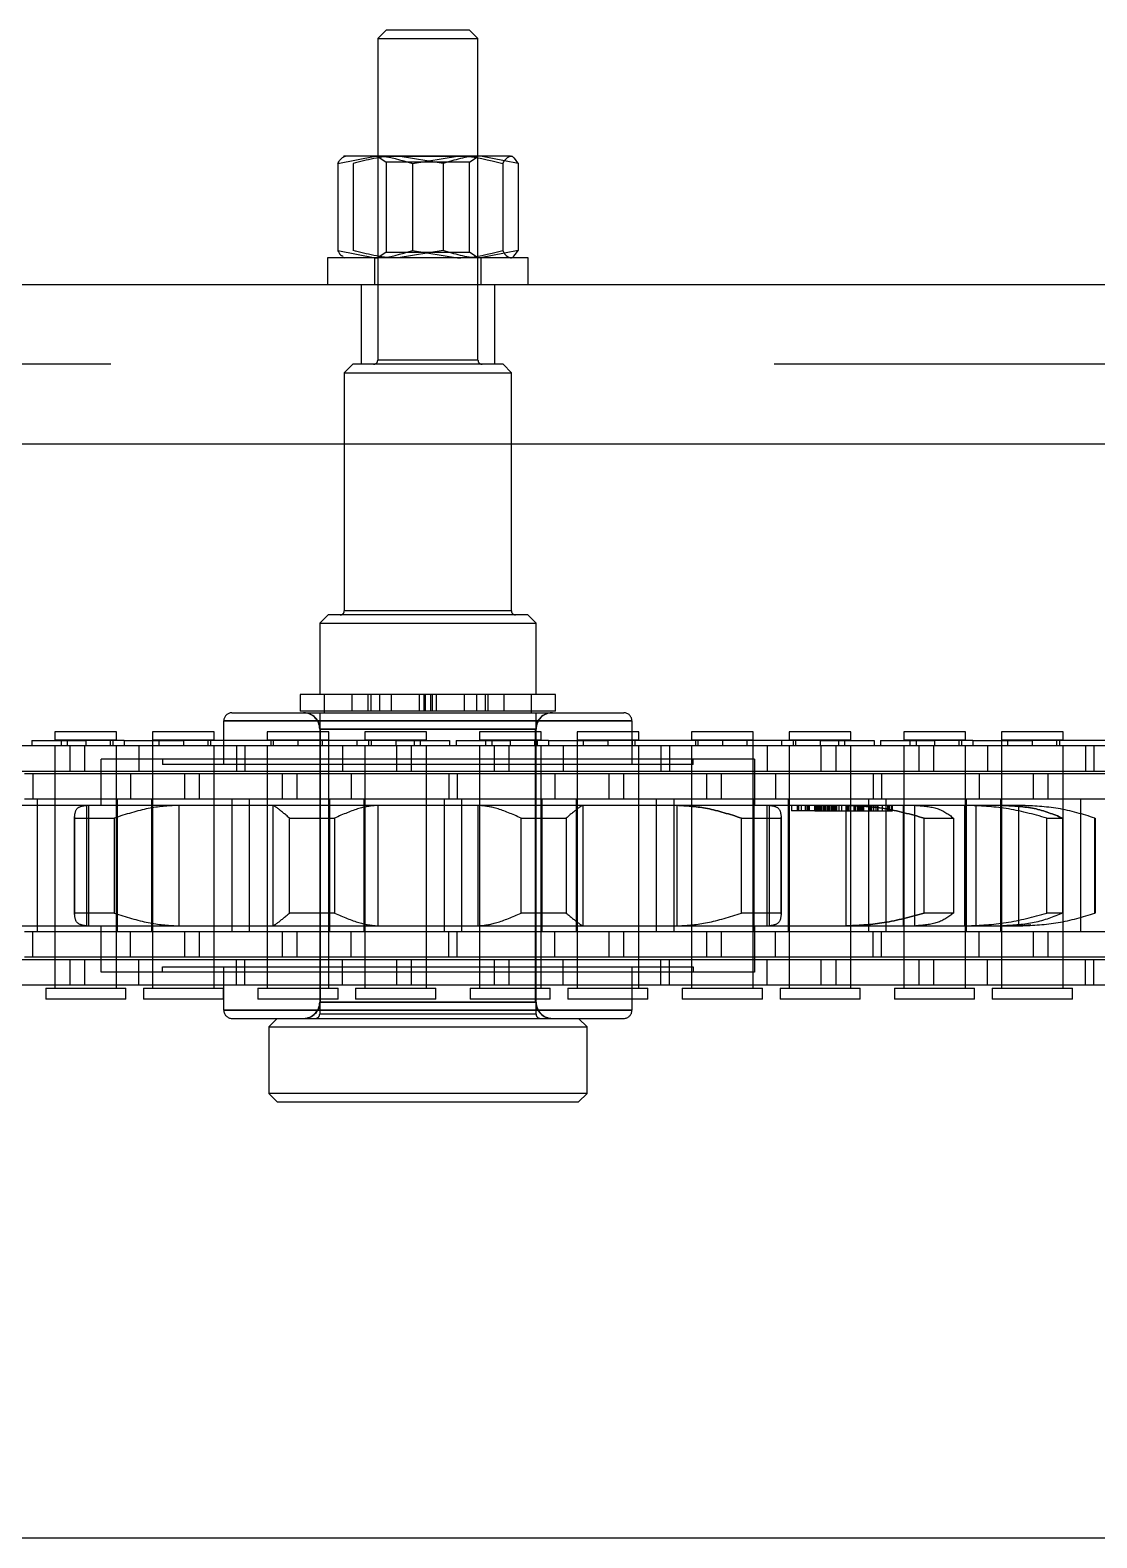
# Model space of a CAD drawing. Header units: metres. Extents: x 0 to 21025, y 0 to 14850.
# Drawn here: x 2632.6 to 2696.4, y 9261.1 to 9351.4 of the extents above; entities that cross this region are included whole.
import ezdxf

# ---------------------------------------------------------------- set-up
doc = ezdxf.new("R2010")
doc.units = ezdxf.units.M
doc.header["$LTSCALE"] = 25
doc.linetypes.add('HIDDEN2', pattern=[4.7625, 3.175, -1.5875])
doc.layers.add('SL4', color=4, linetype='Continuous')
doc.layers.add('ST1', color=7, linetype='HIDDEN2')

msp = doc.modelspace()

# ---------------------------------------------------------------- linework, layer by layer
at = {"layer": 'SL4'}
for p, q in [((2653.904, 9351.384), (2653.404, 9350.884)), ((2658.904, 9351.384), (2653.904, 9351.384)), ((2659.404, 9350.884), (2658.904, 9351.384)), ((2653.404, 9350.884), (2653.404, 9343.849)), ((2653.404, 9350.884), (2659.404, 9350.884)), ((2659.404, 9343.849), (2659.404, 9350.884)), ((2651.01, 9343.402), (2653.249, 9343.849)), ((2651.404, 9343.849), (2651.34, 9343.812)), ((2653.249, 9343.849), (2651.406, 9343.849)), ((2658.186, 9343.849), (2653.249, 9343.849)), ((2655.489, 9343.402), (2658.186, 9343.849)), ((2661.341, 9343.849), (2658.186, 9343.849)), ((2661.468, 9343.812), (2661.404, 9343.849)), ((2651.01, 9343.402), (2651.01, 9338.195)), ((2655.489, 9343.402), (2655.489, 9338.195)), ((2660.883, 9343.402), (2660.883, 9338.195)), ((2661.799, 9343.402), (2660.983, 9343.565)), ((2661.799, 9343.402), (2661.799, 9338.195)), ((2650.404, 9337.749), (2650.404, 9336.149)), ((2662.404, 9337.749), (2650.404, 9337.749)), ((2651.01, 9338.195), (2653.249, 9337.749)), ((2651.34, 9337.786), (2651.404, 9337.749)), ((2655.489, 9338.195), (2658.186, 9337.749)), ((2661.799, 9338.195), (2660.983, 9338.032)), ((2661.404, 9337.749), (2661.468, 9337.786)), ((2662.404, 9336.149), (2662.404, 9337.749)), ((2875.564, 9336.149), (1925.562, 9336.149)), ((2085.802, 9326.624), (2875.564, 9326.624)), ((2085.807, 9261.149), (2875.564, 9261.149))]:
    msp.add_line(p, q, dxfattribs=at)
for points, knots in [([(2651.01, 9343.402), (2651.048, 9343.469), (2651.197, 9343.731), (2651.352, 9343.799), (2651.467, 9343.849)], [0, 0, 0, 0, 0.257551, 1, 1, 1, 1]), ([(2653.249, 9343.849), (2653.302, 9343.848), (2654.059, 9343.842), (2654.8, 9343.614), (2655.489, 9343.402)], [0, 0, 0, 0, 0.070201, 1, 1, 1, 1]), ([(2658.186, 9343.849), (2658.25, 9343.848), (2659.161, 9343.842), (2660.053, 9343.614), (2660.883, 9343.402)], [0, 0, 0, 0, 0.070201, 1, 1, 1, 1]), ([(2660.883, 9343.402), (2660.922, 9343.469), (2661.071, 9343.731), (2661.226, 9343.799), (2661.341, 9343.849)], [0, 0, 0, 0, 0.257551, 1, 1, 1, 1]), ([(2661.341, 9343.849), (2661.383, 9343.842), (2661.537, 9343.817), (2661.688, 9343.577), (2661.799, 9343.402)], [0, 0, 0, 0, 0.268634, 1, 1, 1, 1]), ([(2651.01, 9338.195), (2651.048, 9338.126), (2651.156, 9337.932), (2651.269, 9337.878), (2651.341, 9337.843)], [0, 0, 0, 0, 0.354732, 1, 1, 1, 1]), ([(2653.249, 9337.749), (2653.302, 9337.749), (2654.059, 9337.755), (2654.8, 9337.983), (2655.489, 9338.195)], [0, 0, 0, 0, 0.070201, 1, 1, 1, 1]), ([(2658.186, 9337.749), (2658.25, 9337.749), (2659.161, 9337.755), (2660.053, 9337.983), (2660.883, 9338.195)], [0, 0, 0, 0, 0.070201, 1, 1, 1, 1]), ([(2660.883, 9338.195), (2660.922, 9338.128), (2661.071, 9337.866), (2661.226, 9337.799), (2661.341, 9337.749)], [0, 0, 0, 0, 0.2575513, 1, 1, 1, 1]), ([(2661.341, 9337.749), (2661.383, 9337.755), (2661.537, 9337.78), (2661.688, 9338.02), (2661.799, 9338.195)], [0, 0, 0, 0, 0.268634, 1, 1, 1, 1])]:
    msp.add_open_spline(points, degree=3, knots=knots, dxfattribs=at)
at = {"layer": 'ST1'}
for p, q in [((2653.404, 9343.849), (2653.404, 9331.634)), ((2657.32, 9343.402), (2654.622, 9343.849)), ((2659.404, 9331.634), (2659.404, 9343.849)), ((2659.404, 9343.823), (2659.404, 9343.849)), ((2660.983, 9343.565), (2659.559, 9343.849)), ((2651.925, 9343.402), (2651.925, 9338.195)), ((2659.404, 9343.823), (2653.404, 9343.823)), ((2653.404, 9343.823), (2653.904, 9343.473)), ((2658.904, 9343.473), (2653.904, 9343.473)), ((2653.904, 9343.473), (2653.904, 9338.099)), ((2657.32, 9343.402), (2657.32, 9338.195)), ((2658.904, 9343.473), (2659.404, 9343.823)), ((2658.904, 9338.099), (2658.904, 9343.473)), ((2653.204, 9337.749), (2653.204, 9336.149)), ((2653.904, 9338.099), (2653.404, 9337.749)), ((2653.904, 9338.099), (2658.904, 9338.099)), ((2657.32, 9338.195), (2654.622, 9337.749)), ((2659.404, 9337.749), (2658.904, 9338.099)), ((2660.983, 9338.032), (2659.559, 9337.749)), ((2659.604, 9336.149), (2659.604, 9337.749)), ((2652.404, 9336.149), (2652.404, 9331.386)), ((2660.404, 9331.386), (2660.404, 9336.149)), ((2875.564, 9331.386), (1875.564, 9331.386)), ((2651.904, 9331.384), (2651.404, 9330.884)), ((2660.904, 9331.384), (2651.904, 9331.384)), ((2659.404, 9331.634), (2653.404, 9331.634)), ((2661.404, 9330.884), (2660.904, 9331.384)), ((2651.404, 9330.884), (2661.404, 9330.884)), ((2651.404, 9330.884), (2651.404, 9316.634)), ((2661.404, 9316.634), (2661.404, 9330.884)), ((2085.802, 9326.624), (2875.564, 9326.624)), ((2650.429, 9316.384), (2649.929, 9315.884)), ((2649.929, 9315.884), (2662.879, 9315.884)), ((2649.929, 9315.884), (2649.929, 9311.629)), ((2662.379, 9316.384), (2650.429, 9316.384)), ((2661.404, 9316.634), (2651.451, 9316.634)), ((2662.879, 9315.884), (2662.379, 9316.384)), ((2662.879, 9311.629), (2662.879, 9315.884)), ((2664.048, 9311.629), (2648.761, 9311.629)), ((2648.761, 9311.629), (2648.761, 9310.629)), ((2650.204, 9311.629), (2650.204, 9310.529)), ((2650.204, 9311.629), (2650.204, 9310.629)), ((2651.857, 9311.629), (2651.857, 9310.629)), ((2652.808, 9311.629), (2652.808, 9310.629)), ((2652.983, 9311.629), (2652.983, 9310.629)), ((2653.5, 9311.629), (2653.5, 9310.629)), ((2654.204, 9311.629), (2654.204, 9310.629)), ((2655.904, 9310.629), (2655.904, 9311.629)), ((2656.154, 9311.629), (2656.154, 9310.629)), ((2656.243, 9311.629), (2656.243, 9310.629)), ((2656.566, 9311.629), (2656.566, 9310.629)), ((2656.654, 9311.629), (2656.654, 9310.629)), ((2656.904, 9311.629), (2656.904, 9310.629)), ((2658.604, 9310.629), (2658.604, 9311.629)), ((2659.308, 9311.629), (2659.308, 9310.629)), ((2659.825, 9311.629), (2659.825, 9310.629)), ((2660, 9311.629), (2660, 9310.629)), ((2660.951, 9311.629), (2660.951, 9310.629)), ((2662.604, 9310.529), (2662.604, 9311.629)), ((2662.604, 9310.629), (2662.604, 9311.629)), ((2664.048, 9310.629), (2664.048, 9311.629)), ((2644.678, 9310.529), (2668.131, 9310.529)), ((2664.048, 9310.629), (2648.761, 9310.629)), ((2649.929, 9310.529), (2649.929, 9292.489)), ((2662.879, 9292.489), (2662.879, 9310.529)), ((2644.189, 9307.44), (2644.189, 9310.04)), ((2644.189, 9310.04), (2668.619, 9310.04)), ((2668.619, 9310.04), (2644.189, 9310.04)), ((2649.929, 9309.551), (2649.929, 9293.216)), ((2662.855, 9309.551), (2649.954, 9309.551)), ((2649.954, 9309.551), (2649.954, 9293.216)), ((2649.954, 9309.551), (2662.855, 9309.551)), ((2662.855, 9293.216), (2662.855, 9309.551)), ((2662.879, 9293.216), (2662.879, 9309.551)), ((2668.619, 9310.04), (2668.619, 9307.44)), ((2632.7, 9308.873), (2632.7, 9308.541)), ((2632.7, 9308.873), (2635.931, 9308.873)), ((2637.776, 9309.384), (2634.086, 9309.384)), ((2634.086, 9309.384), (2634.086, 9308.91)), ((2634.086, 9308.91), (2637.776, 9308.91)), ((2634.455, 9308.91), (2634.455, 9308.541)), ((2634.824, 9308.873), (2634.824, 9308.541)), ((2635.931, 9308.873), (2635.931, 9308.541)), ((2638.227, 9308.873), (2635.931, 9308.873)), ((2637.407, 9308.541), (2637.407, 9308.91)), ((2637.55, 9308.873), (2637.55, 9308.541)), ((2637.776, 9308.91), (2637.776, 9309.384)), ((2638.227, 9308.873), (2641.779, 9308.873)), ((2638.227, 9308.873), (2638.227, 9308.541)), ((2643.624, 9309.384), (2639.934, 9309.384)), ((2639.934, 9309.384), (2639.934, 9308.91)), ((2639.934, 9308.91), (2643.624, 9308.91)), ((2639.934, 9308.873), (2639.934, 9307.021)), ((2640.303, 9308.91), (2640.303, 9308.541)), ((2641.779, 9308.873), (2641.779, 9308.541)), ((2654.479, 9308.873), (2641.779, 9308.873)), ((2643.255, 9308.541), (2643.255, 9308.91)), ((2643.398, 9308.873), (2643.398, 9308.541)), ((2643.624, 9308.91), (2643.624, 9309.384)), ((2650.476, 9309.384), (2646.786, 9309.384)), ((2646.786, 9309.384), (2646.786, 9308.91)), ((2646.786, 9308.91), (2650.476, 9308.91)), ((2647.012, 9308.873), (2647.012, 9308.541)), ((2647.155, 9308.91), (2647.155, 9308.541)), ((2648.631, 9308.873), (2648.631, 9308.541)), ((2650.107, 9308.541), (2650.107, 9308.91)), ((2650.476, 9308.91), (2650.476, 9309.384)), ((2650.476, 9307.021), (2650.476, 9308.873)), ((2652.183, 9308.541), (2652.183, 9308.873)), ((2656.324, 9309.384), (2652.634, 9309.384)), ((2652.634, 9309.384), (2652.634, 9308.91)), ((2652.634, 9308.91), (2656.324, 9308.91)), ((2652.86, 9308.873), (2652.86, 9308.541)), ((2653.003, 9308.91), (2653.003, 9308.541)), ((2654.479, 9308.873), (2654.479, 9308.541)), ((2654.479, 9308.873), (2657.709, 9308.873)), ((2655.586, 9308.873), (2655.586, 9308.541)), ((2655.955, 9308.541), (2655.955, 9308.91)), ((2656.324, 9308.91), (2656.324, 9309.384)), ((2657.709, 9308.873), (2657.709, 9308.541)), ((2658.1, 9308.873), (2658.1, 9308.541)), ((2658.1, 9308.873), (2661.331, 9308.873)), ((2663.176, 9309.384), (2659.486, 9309.384)), ((2659.486, 9309.384), (2659.486, 9308.91)), ((2659.486, 9308.91), (2663.176, 9308.91)), ((2659.855, 9308.91), (2659.855, 9308.541)), ((2660.224, 9308.873), (2660.224, 9308.541)), ((2661.331, 9308.873), (2661.331, 9308.541)), ((2663.627, 9308.873), (2661.331, 9308.873)), ((2662.807, 9308.541), (2662.807, 9308.91)), ((2662.95, 9308.873), (2662.95, 9308.541)), ((2663.176, 9308.91), (2663.176, 9309.384)), ((2663.627, 9308.873), (2667.179, 9308.873)), ((2663.627, 9308.873), (2663.627, 9308.541)), ((2669.024, 9309.384), (2665.334, 9309.384)), ((2665.334, 9309.384), (2665.334, 9308.91)), ((2665.334, 9308.91), (2669.024, 9308.91)), ((2665.334, 9308.873), (2665.334, 9307.021)), ((2665.703, 9308.91), (2665.703, 9308.541)), ((2667.179, 9308.873), (2667.179, 9308.541)), ((2679.879, 9308.873), (2667.179, 9308.873)), ((2668.655, 9308.541), (2668.655, 9308.91)), ((2668.798, 9308.873), (2668.798, 9308.541)), ((2669.024, 9308.91), (2669.024, 9309.384)), ((2675.876, 9309.384), (2672.186, 9309.384)), ((2672.186, 9309.384), (2672.186, 9308.91)), ((2672.186, 9308.91), (2675.876, 9308.91)), ((2672.412, 9308.873), (2672.412, 9308.541)), ((2672.555, 9308.91), (2672.555, 9308.541)), ((2674.031, 9308.873), (2674.031, 9308.541)), ((2675.507, 9308.541), (2675.507, 9308.91)), ((2675.876, 9308.91), (2675.876, 9309.384)), ((2675.876, 9307.021), (2675.876, 9308.873)), ((2677.583, 9308.541), (2677.583, 9308.873)), ((2681.724, 9309.384), (2678.034, 9309.384)), ((2678.034, 9309.384), (2678.034, 9308.91)), ((2678.034, 9308.91), (2681.724, 9308.91)), ((2678.26, 9308.873), (2678.26, 9308.541)), ((2678.403, 9308.91), (2678.403, 9308.541)), ((2679.879, 9308.873), (2679.879, 9308.541)), ((2679.879, 9308.873), (2683.109, 9308.873)), ((2680.986, 9308.873), (2680.986, 9308.541)), ((2681.355, 9308.541), (2681.355, 9308.91)), ((2681.724, 9308.91), (2681.724, 9309.384)), ((2683.109, 9308.873), (2683.109, 9308.541)), ((2683.5, 9308.873), (2683.5, 9308.541)), ((2683.5, 9308.873), (2686.731, 9308.873)), ((2688.576, 9309.384), (2684.886, 9309.384)), ((2684.886, 9309.384), (2684.886, 9308.91)), ((2684.886, 9308.91), (2688.576, 9308.91)), ((2685.255, 9308.91), (2685.255, 9308.541)), ((2685.624, 9308.873), (2685.624, 9308.541)), ((2686.731, 9308.873), (2686.731, 9308.541)), ((2689.027, 9308.873), (2686.731, 9308.873)), ((2688.207, 9308.541), (2688.207, 9308.91)), ((2688.35, 9308.873), (2688.35, 9308.541)), ((2688.576, 9308.91), (2688.576, 9309.384)), ((2689.027, 9308.873), (2692.579, 9308.873)), ((2689.027, 9308.873), (2689.027, 9308.541)), ((2694.424, 9309.384), (2690.734, 9309.384)), ((2690.734, 9309.384), (2690.734, 9308.91)), ((2690.734, 9308.91), (2694.424, 9308.91)), ((2690.734, 9308.873), (2690.734, 9307.021)), ((2691.103, 9308.91), (2691.103, 9308.541)), ((2692.579, 9308.873), (2692.579, 9308.541)), ((2705.279, 9308.873), (2692.579, 9308.873)), ((2694.055, 9308.541), (2694.055, 9308.91)), ((2694.198, 9308.873), (2694.198, 9308.541)), ((2694.424, 9308.91), (2694.424, 9309.384)), ((2634.999, 9308.541), (2625.904, 9308.541)), ((2634.086, 9308.541), (2634.086, 9307.021)), ((2634.086, 9308.541), (2634.086, 9294.042)), ((2635.859, 9308.541), (2634.999, 9308.541)), ((2634.999, 9307.021), (2634.999, 9308.541)), ((2644.954, 9308.541), (2635.859, 9308.541)), ((2635.859, 9308.541), (2635.859, 9307.021)), ((2675.948, 9307.759), (2636.86, 9307.759)), ((2636.86, 9304.989), (2636.86, 9307.759)), ((2637.776, 9307.021), (2637.776, 9308.541)), ((2637.776, 9294.042), (2637.776, 9308.541)), ((2639.106, 9308.541), (2639.106, 9307.021)), ((2639.934, 9308.541), (2639.934, 9294.042)), ((2640.525, 9307.759), (2640.525, 9307.44)), ((2643.624, 9307.021), (2643.624, 9308.541)), ((2643.624, 9294.042), (2643.624, 9308.541)), ((2644.954, 9308.541), (2644.954, 9307.021)), ((2651.304, 9308.541), (2644.954, 9308.541)), ((2645.456, 9308.541), (2645.456, 9307.021)), ((2646.786, 9308.541), (2646.786, 9307.021)), ((2646.786, 9308.541), (2646.786, 9294.042)), ((2650.476, 9294.042), (2650.476, 9308.541)), ((2651.304, 9308.541), (2651.304, 9307.021)), ((2660.399, 9308.541), (2651.304, 9308.541)), ((2652.634, 9308.541), (2652.634, 9307.021)), ((2652.634, 9308.541), (2652.634, 9294.042)), ((2654.551, 9307.021), (2654.551, 9308.541)), ((2655.411, 9308.541), (2655.411, 9307.021)), ((2656.324, 9307.021), (2656.324, 9308.541)), ((2656.324, 9294.042), (2656.324, 9308.541)), ((2659.486, 9308.541), (2659.486, 9307.021)), ((2659.486, 9308.541), (2659.486, 9294.042)), ((2661.259, 9308.541), (2660.399, 9308.541)), ((2660.399, 9307.021), (2660.399, 9308.541)), ((2670.354, 9308.541), (2661.259, 9308.541)), ((2661.259, 9308.541), (2661.259, 9307.021)), ((2663.176, 9307.021), (2663.176, 9308.541)), ((2663.176, 9294.042), (2663.176, 9308.541)), ((2664.506, 9308.541), (2664.506, 9307.021)), ((2665.334, 9308.541), (2665.334, 9294.042)), ((2669.024, 9307.021), (2669.024, 9308.541)), ((2669.024, 9294.042), (2669.024, 9308.541)), ((2670.354, 9308.541), (2670.354, 9307.021)), ((2676.704, 9308.541), (2670.354, 9308.541)), ((2670.856, 9308.541), (2670.856, 9307.021)), ((2672.186, 9308.541), (2672.186, 9307.021)), ((2672.186, 9308.541), (2672.186, 9294.042)), ((2672.284, 9307.44), (2672.284, 9307.759)), ((2675.876, 9294.042), (2675.876, 9308.541)), ((2675.948, 9307.759), (2675.948, 9304.989)), ((2676.704, 9308.541), (2676.704, 9307.021)), ((2685.799, 9308.541), (2676.704, 9308.541)), ((2678.034, 9308.541), (2678.034, 9307.021)), ((2678.034, 9308.541), (2678.034, 9294.042)), ((2679.951, 9307.021), (2679.951, 9308.541)), ((2680.811, 9308.541), (2680.811, 9307.021)), ((2681.724, 9307.021), (2681.724, 9308.541)), ((2681.724, 9294.042), (2681.724, 9308.541)), ((2684.886, 9308.541), (2684.886, 9307.021)), ((2684.886, 9308.541), (2684.886, 9294.042)), ((2686.659, 9308.541), (2685.799, 9308.541)), ((2685.799, 9307.021), (2685.799, 9308.541)), ((2695.754, 9308.541), (2686.659, 9308.541)), ((2686.659, 9308.541), (2686.659, 9307.021)), ((2688.576, 9307.021), (2688.576, 9308.541)), ((2688.576, 9294.042), (2688.576, 9308.541)), ((2689.906, 9308.541), (2689.906, 9307.021)), ((2690.734, 9308.541), (2690.734, 9294.042)), ((2694.424, 9307.021), (2694.424, 9308.541)), ((2694.424, 9294.042), (2694.424, 9308.541)), ((2695.754, 9308.541), (2695.754, 9307.021)), ((2702.104, 9308.541), (2695.754, 9308.541)), ((2696.256, 9308.541), (2696.256, 9307.021)), ((2634.999, 9307.021), (2625.904, 9307.021)), ((2638.604, 9306.869), (2632.254, 9306.869)), ((2632.756, 9306.869), (2632.756, 9305.349)), ((2634.086, 9306.869), (2634.086, 9305.349)), ((2635.859, 9307.021), (2634.999, 9307.021)), ((2644.954, 9307.021), (2635.859, 9307.021)), ((2637.776, 9305.349), (2637.776, 9306.869)), ((2638.604, 9306.869), (2638.604, 9305.349)), ((2647.699, 9306.869), (2638.604, 9306.869)), ((2639.934, 9306.869), (2639.934, 9305.349)), ((2672.284, 9307.44), (2640.525, 9307.44)), ((2641.851, 9305.349), (2641.851, 9306.869)), ((2642.711, 9306.869), (2642.711, 9305.349)), ((2643.624, 9305.349), (2643.624, 9306.869)), ((2651.304, 9307.021), (2644.954, 9307.021)), ((2646.786, 9306.869), (2646.786, 9305.349)), ((2648.559, 9306.869), (2647.699, 9306.869)), ((2647.699, 9305.349), (2647.699, 9306.869)), ((2657.654, 9306.869), (2648.559, 9306.869)), ((2648.559, 9306.869), (2648.559, 9305.349)), ((2650.476, 9305.349), (2650.476, 9306.869)), ((2660.399, 9307.021), (2651.304, 9307.021)), ((2651.806, 9306.869), (2651.806, 9305.349)), ((2652.634, 9306.869), (2652.634, 9305.349)), ((2656.324, 9305.349), (2656.324, 9306.869)), ((2657.654, 9306.869), (2657.654, 9305.349)), ((2664.004, 9306.869), (2657.654, 9306.869)), ((2658.156, 9306.869), (2658.156, 9305.349)), ((2659.486, 9306.869), (2659.486, 9305.349)), ((2661.259, 9307.021), (2660.399, 9307.021)), ((2670.354, 9307.021), (2661.259, 9307.021)), ((2663.176, 9305.349), (2663.176, 9306.869)), ((2664.004, 9306.869), (2664.004, 9305.349)), ((2673.099, 9306.869), (2664.004, 9306.869)), ((2665.334, 9306.869), (2665.334, 9305.349)), ((2667.251, 9305.349), (2667.251, 9306.869)), ((2668.111, 9306.869), (2668.111, 9305.349)), ((2669.024, 9305.349), (2669.024, 9306.869)), ((2676.704, 9307.021), (2670.354, 9307.021)), ((2672.186, 9306.869), (2672.186, 9305.349)), ((2673.959, 9306.869), (2673.099, 9306.869)), ((2673.099, 9305.349), (2673.099, 9306.869)), ((2683.054, 9306.869), (2673.959, 9306.869)), ((2673.959, 9306.869), (2673.959, 9305.349)), ((2675.876, 9305.349), (2675.876, 9306.869)), ((2685.799, 9307.021), (2676.704, 9307.021)), ((2677.206, 9306.869), (2677.206, 9305.349)), ((2678.034, 9306.869), (2678.034, 9305.349)), ((2681.724, 9305.349), (2681.724, 9306.869)), ((2683.054, 9306.869), (2683.054, 9305.349)), ((2689.404, 9306.869), (2683.054, 9306.869)), ((2683.556, 9306.869), (2683.556, 9305.349)), ((2684.886, 9306.869), (2684.886, 9305.349)), ((2686.659, 9307.021), (2685.799, 9307.021)), ((2695.754, 9307.021), (2686.659, 9307.021)), ((2688.576, 9305.349), (2688.576, 9306.869)), ((2689.404, 9306.869), (2689.404, 9305.349)), ((2698.499, 9306.869), (2689.404, 9306.869)), ((2690.734, 9306.869), (2690.734, 9305.349)), ((2692.651, 9305.349), (2692.651, 9306.869)), ((2693.51, 9306.869), (2693.51, 9305.349)), ((2694.424, 9305.349), (2694.424, 9306.869)), ((2702.104, 9307.021), (2695.754, 9307.021)), ((2638.604, 9305.349), (2632.254, 9305.349)), ((2633.039, 9297.419), (2633.039, 9305.349)), ((2634.086, 9305.349), (2634.086, 9297.419)), ((2637.776, 9297.419), (2637.776, 9305.349)), ((2637.819, 9305.349), (2637.819, 9297.419)), ((2647.699, 9305.349), (2638.604, 9305.349)), ((2639.891, 9297.419), (2639.891, 9305.349)), ((2639.934, 9305.349), (2639.934, 9297.419)), ((2643.624, 9297.419), (2643.624, 9305.349)), ((2644.671, 9305.349), (2644.671, 9297.419)), ((2645.739, 9297.419), (2645.739, 9305.349)), ((2646.786, 9305.349), (2646.786, 9297.419)), ((2648.559, 9305.349), (2647.699, 9305.349)), ((2657.654, 9305.349), (2648.559, 9305.349)), ((2650.476, 9297.419), (2650.476, 9305.349)), ((2650.519, 9305.349), (2650.519, 9297.419)), ((2652.591, 9297.419), (2652.591, 9305.349)), ((2652.634, 9305.349), (2652.634, 9297.419)), ((2656.324, 9297.419), (2656.324, 9305.349)), ((2657.371, 9305.349), (2657.371, 9297.419)), ((2664.004, 9305.349), (2657.654, 9305.349)), ((2658.439, 9297.419), (2658.439, 9305.349)), ((2659.486, 9305.349), (2659.486, 9297.419)), ((2663.176, 9297.419), (2663.176, 9305.349)), ((2663.219, 9305.349), (2663.219, 9297.419)), ((2673.099, 9305.349), (2664.004, 9305.349)), ((2665.291, 9297.419), (2665.291, 9305.349)), ((2665.334, 9305.349), (2665.334, 9297.419)), ((2669.024, 9297.419), (2669.024, 9305.349)), ((2670.071, 9305.349), (2670.071, 9297.419)), ((2671.139, 9297.419), (2671.139, 9305.349)), ((2672.186, 9305.349), (2672.186, 9297.419)), ((2673.959, 9305.349), (2673.099, 9305.349)), ((2683.054, 9305.349), (2673.959, 9305.349)), ((2675.876, 9297.419), (2675.876, 9305.349)), ((2675.919, 9305.349), (2675.919, 9297.419)), ((2677.991, 9297.419), (2677.991, 9305.349)), ((2678.034, 9305.349), (2678.034, 9297.419)), ((2681.724, 9297.419), (2681.724, 9305.349)), ((2682.771, 9305.349), (2682.771, 9297.419)), ((2689.404, 9305.349), (2683.054, 9305.349)), ((2683.839, 9297.419), (2683.839, 9305.349)), ((2684.886, 9305.349), (2684.886, 9297.419)), ((2688.576, 9297.419), (2688.576, 9305.349)), ((2688.619, 9305.349), (2688.619, 9297.419)), ((2698.499, 9305.349), (2689.404, 9305.349)), ((2690.691, 9297.419), (2690.691, 9305.349)), ((2690.734, 9305.349), (2690.734, 9297.419)), ((2694.424, 9297.419), (2694.424, 9305.349)), ((2695.47, 9305.349), (2695.47, 9297.419)), ((2635.93, 9304.989), (2631.385, 9304.989)), ((2635.256, 9304.284), (2635.256, 9298.483)), ((2635.258, 9304.227), (2637.634, 9304.227)), ((2635.258, 9298.541), (2635.258, 9304.227)), ((2641.412, 9304.989), (2635.93, 9304.989)), ((2635.968, 9304.989), (2635.968, 9297.779)), ((2636.118, 9297.779), (2636.118, 9304.989)), ((2637.634, 9304.227), (2637.634, 9298.541)), ((2641.5, 9304.989), (2641.412, 9304.989)), ((2641.5, 9304.989), (2641.5, 9297.779)), ((2647.122, 9304.989), (2641.5, 9304.989)), ((2647.122, 9304.989), (2647.122, 9297.779)), ((2647.129, 9304.989), (2647.122, 9304.989)), ((2653.362, 9304.989), (2647.129, 9304.989)), ((2648.122, 9304.227), (2650.823, 9304.227)), ((2648.122, 9298.541), (2648.122, 9304.227)), ((2650.823, 9304.227), (2650.823, 9298.541)), ((2653.412, 9304.989), (2653.362, 9304.989)), ((2653.412, 9304.989), (2653.412, 9297.779)), ((2659.396, 9304.989), (2653.412, 9304.989)), ((2659.396, 9304.989), (2659.396, 9297.779)), ((2659.446, 9304.989), (2659.396, 9304.989)), ((2665.68, 9304.989), (2659.446, 9304.989)), ((2661.985, 9304.227), (2664.686, 9304.227)), ((2661.985, 9298.541), (2661.985, 9304.227)), ((2664.686, 9304.227), (2664.686, 9298.541)), ((2665.686, 9304.989), (2665.68, 9304.989)), ((2665.686, 9304.989), (2665.686, 9297.779)), ((2671.309, 9304.989), (2665.686, 9304.989)), ((2671.309, 9304.989), (2671.309, 9297.779)), ((2671.397, 9304.989), (2671.309, 9304.989)), ((2676.878, 9304.989), (2671.397, 9304.989)), ((2675.175, 9298.541), (2675.175, 9304.227)), ((2675.175, 9304.227), (2677.55, 9304.227)), ((2676.69, 9304.989), (2676.69, 9297.779)), ((2676.84, 9304.989), (2676.84, 9297.779)), ((2681.424, 9304.989), (2676.878, 9304.989)), ((2677.55, 9304.227), (2677.55, 9298.541)), ((2677.552, 9298.483), (2677.552, 9304.284)), ((2678.165, 9304.989), (2678.165, 9304.654)), ((2679.005, 9304.654), (2678.165, 9304.654)), ((2678.5, 9304.989), (2678.5, 9304.654)), ((2678.603, 9304.654), (2678.603, 9304.989)), ((2678.773, 9304.654), (2678.773, 9304.989)), ((2679.005, 9304.654), (2679.005, 9304.989)), ((2679.157, 9304.654), (2679.005, 9304.654)), ((2679.108, 9304.654), (2679.108, 9304.989)), ((2679.157, 9304.654), (2679.157, 9304.989)), ((2679.572, 9304.654), (2679.157, 9304.654)), ((2679.249, 9304.654), (2679.249, 9304.989)), ((2679.572, 9304.654), (2679.572, 9304.989)), ((2679.572, 9304.654), (2682.001, 9304.654)), ((2679.631, 9304.989), (2679.631, 9304.654)), ((2679.632, 9304.654), (2679.632, 9304.989)), ((2679.682, 9304.654), (2679.682, 9304.989)), ((2679.695, 9304.654), (2679.695, 9304.989)), ((2679.696, 9304.654), (2679.696, 9304.989)), ((2679.754, 9304.654), (2679.754, 9304.989)), ((2679.83, 9304.654), (2679.83, 9304.989)), ((2679.839, 9304.654), (2679.839, 9304.989)), ((2679.869, 9304.654), (2679.869, 9304.989)), ((2679.944, 9304.989), (2679.944, 9304.654)), ((2679.946, 9304.654), (2679.946, 9304.989)), ((2679.954, 9304.654), (2679.954, 9304.989)), ((2679.967, 9304.654), (2679.967, 9304.989)), ((2680.06, 9304.654), (2680.06, 9304.989)), ((2680.08, 9304.654), (2680.08, 9304.989)), ((2680.088, 9304.654), (2680.088, 9304.989)), ((2680.157, 9304.654), (2680.157, 9304.989)), ((2680.25, 9304.654), (2680.25, 9304.989)), ((2680.334, 9304.654), (2680.334, 9304.989)), ((2680.413, 9304.654), (2680.413, 9304.989)), ((2680.462, 9304.654), (2680.462, 9304.989)), ((2680.565, 9304.654), (2680.565, 9304.989)), ((2680.598, 9304.654), (2680.598, 9304.989)), ((2680.6, 9304.654), (2680.6, 9304.989)), ((2680.633, 9304.654), (2680.633, 9304.989)), ((2680.672, 9304.654), (2680.672, 9304.989)), ((2680.707, 9304.654), (2680.707, 9304.989)), ((2680.71, 9304.654), (2680.71, 9304.989)), ((2680.735, 9304.654), (2680.735, 9304.989)), ((2680.739, 9304.654), (2680.739, 9304.989)), ((2680.827, 9304.654), (2680.827, 9304.989)), ((2680.841, 9304.654), (2680.841, 9304.989)), ((2680.857, 9304.654), (2680.857, 9304.989)), ((2680.876, 9304.654), (2680.876, 9304.989)), ((2680.884, 9304.654), (2680.884, 9304.989)), ((2681.018, 9304.654), (2681.018, 9304.989)), ((2681.177, 9304.654), (2681.177, 9304.989)), ((2681.424, 9304.989), (2681.424, 9297.779)), ((2681.539, 9304.989), (2681.424, 9304.989)), ((2681.424, 9304.989), (2681.539, 9304.989)), ((2681.512, 9304.654), (2681.512, 9304.989)), ((2685.607, 9304.989), (2681.539, 9304.989)), ((2681.56, 9304.654), (2681.56, 9304.989)), ((2681.622, 9304.654), (2681.622, 9304.989)), ((2681.921, 9304.654), (2681.921, 9304.989)), ((2681.962, 9304.654), (2681.962, 9304.989)), ((2681.983, 9304.654), (2681.983, 9304.989)), ((2682.001, 9304.654), (2682.001, 9304.989)), ((2682.001, 9304.654), (2682.392, 9304.654)), ((2682.111, 9304.654), (2682.111, 9304.989)), ((2682.157, 9304.654), (2682.157, 9304.989)), ((2682.237, 9304.654), (2682.237, 9304.989)), ((2682.291, 9304.654), (2682.291, 9304.989)), ((2682.346, 9304.654), (2682.346, 9304.989)), ((2682.363, 9304.654), (2682.363, 9304.989)), ((2682.384, 9304.654), (2682.384, 9304.989)), ((2682.392, 9304.654), (2682.392, 9304.989)), ((2682.392, 9304.654), (2683.239, 9304.654)), ((2682.464, 9304.654), (2682.464, 9304.989)), ((2682.487, 9304.654), (2682.487, 9304.989)), ((2682.822, 9304.654), (2682.822, 9304.989)), ((2682.849, 9304.654), (2682.849, 9304.989)), ((2682.895, 9304.654), (2682.895, 9304.989)), ((2682.933, 9304.654), (2682.933, 9304.989)), ((2682.981, 9304.654), (2682.981, 9304.989)), ((2683.102, 9304.654), (2683.102, 9304.989)), ((2683.239, 9304.654), (2683.239, 9304.989)), ((2683.239, 9304.654), (2683.521, 9304.654)), ((2683.335, 9304.654), (2683.335, 9304.989)), ((2683.356, 9304.654), (2683.356, 9304.989)), ((2683.521, 9304.654), (2683.605, 9304.654)), ((2683.605, 9304.654), (2683.605, 9304.989)), ((2683.605, 9304.654), (2683.93, 9304.654)), ((2683.84, 9304.654), (2683.84, 9304.989)), ((2683.93, 9304.654), (2683.93, 9304.989)), ((2683.93, 9304.654), (2683.966, 9304.654)), ((2683.966, 9304.654), (2683.966, 9304.989)), ((2683.966, 9304.654), (2684.173, 9304.654)), ((2684.008, 9304.654), (2684.008, 9304.989)), ((2684.046, 9304.654), (2684.046, 9304.989)), ((2684.163, 9304.654), (2684.163, 9304.989)), ((2684.173, 9304.654), (2684.173, 9304.989)), ((2684.173, 9304.654), (2684.208, 9304.654)), ((2684.194, 9304.654), (2684.194, 9304.989)), ((2684.208, 9304.654), (2684.208, 9304.989)), ((2684.86, 9304.989), (2684.86, 9297.779)), ((2685.529, 9304.989), (2685.529, 9297.779)), ((2688.521, 9304.989), (2685.607, 9304.989)), ((2686.1, 9298.541), (2686.1, 9304.227)), ((2686.1, 9304.227), (2687.864, 9304.227)), ((2687.864, 9304.227), (2687.864, 9298.541)), ((2688.521, 9304.989), (2688.521, 9297.779)), ((2688.649, 9304.989), (2688.521, 9304.989)), ((2688.521, 9304.989), (2688.649, 9304.989)), ((2690.814, 9304.989), (2688.649, 9304.989)), ((2689.207, 9304.989), (2689.207, 9297.779)), ((2690.705, 9304.989), (2690.705, 9297.779)), ((2691.744, 9304.989), (2690.814, 9304.989)), ((2691.744, 9304.989), (2691.744, 9297.779)), ((2691.871, 9304.989), (2691.744, 9304.989)), ((2691.744, 9304.989), (2691.871, 9304.989)), ((2692.012, 9304.989), (2691.871, 9304.989)), ((2693.444, 9304.227), (2694.382, 9304.227)), ((2693.444, 9298.541), (2693.444, 9304.227)), ((2694.382, 9304.227), (2694.382, 9298.541)), ((2696.321, 9304.227), (2696.344, 9304.227)), ((2696.321, 9298.541), (2696.321, 9304.227)), ((2696.344, 9304.227), (2696.344, 9298.541)), ((2637.634, 9298.541), (2635.258, 9298.541)), ((2650.823, 9298.541), (2648.122, 9298.541)), ((2664.686, 9298.541), (2661.985, 9298.541)), ((2677.55, 9298.541), (2675.175, 9298.541)), ((2687.864, 9298.541), (2686.1, 9298.541)), ((2692.486, 9297.831), (2691.871, 9297.779)), ((2694.382, 9298.541), (2693.444, 9298.541)), ((2696.344, 9298.541), (2696.321, 9298.541)), ((2631.385, 9297.779), (2635.93, 9297.779)), ((2638.604, 9297.419), (2632.254, 9297.419)), ((2632.756, 9295.899), (2632.756, 9297.419)), ((2634.086, 9297.419), (2634.086, 9295.899)), ((2635.93, 9297.779), (2641.412, 9297.779)), ((2636.86, 9295.009), (2636.86, 9297.779)), ((2637.776, 9295.899), (2637.776, 9297.419)), ((2638.604, 9295.899), (2638.604, 9297.419)), ((2647.699, 9297.419), (2638.604, 9297.419)), ((2639.934, 9297.419), (2639.934, 9295.899)), ((2641.412, 9297.779), (2641.5, 9297.779)), ((2641.5, 9297.779), (2647.122, 9297.779)), ((2641.851, 9295.899), (2641.851, 9297.419)), ((2642.711, 9297.419), (2642.711, 9295.899)), ((2643.624, 9295.899), (2643.624, 9297.419)), ((2646.786, 9297.419), (2646.786, 9295.899)), ((2647.122, 9297.779), (2647.129, 9297.779)), ((2647.129, 9297.779), (2653.362, 9297.779)), ((2648.559, 9297.419), (2647.699, 9297.419)), ((2647.699, 9295.899), (2647.699, 9297.419)), ((2657.654, 9297.419), (2648.559, 9297.419)), ((2648.559, 9297.419), (2648.559, 9295.899)), ((2650.476, 9295.899), (2650.476, 9297.419)), ((2651.806, 9295.899), (2651.806, 9297.419)), ((2652.634, 9297.419), (2652.634, 9295.899)), ((2653.362, 9297.779), (2653.412, 9297.779)), ((2653.412, 9297.779), (2659.396, 9297.779)), ((2656.324, 9295.899), (2656.324, 9297.419)), ((2657.654, 9295.899), (2657.654, 9297.419)), ((2664.004, 9297.419), (2657.654, 9297.419)), ((2658.156, 9295.899), (2658.156, 9297.419)), ((2659.396, 9297.779), (2659.446, 9297.779)), ((2659.446, 9297.779), (2665.68, 9297.779)), ((2659.486, 9297.419), (2659.486, 9295.899)), ((2663.176, 9295.899), (2663.176, 9297.419)), ((2664.004, 9295.899), (2664.004, 9297.419)), ((2673.099, 9297.419), (2664.004, 9297.419)), ((2665.334, 9297.419), (2665.334, 9295.899)), ((2665.68, 9297.779), (2665.686, 9297.779)), ((2665.686, 9297.779), (2671.309, 9297.779)), ((2667.251, 9295.899), (2667.251, 9297.419)), ((2668.111, 9297.419), (2668.111, 9295.899)), ((2669.024, 9295.899), (2669.024, 9297.419)), ((2671.309, 9297.779), (2671.397, 9297.779)), ((2671.397, 9297.779), (2676.878, 9297.779)), ((2672.186, 9297.419), (2672.186, 9295.899)), ((2673.959, 9297.419), (2673.099, 9297.419)), ((2673.099, 9295.899), (2673.099, 9297.419)), ((2683.054, 9297.419), (2673.959, 9297.419)), ((2673.959, 9297.419), (2673.959, 9295.899)), ((2675.876, 9295.899), (2675.876, 9297.419)), ((2675.948, 9297.779), (2675.948, 9295.009)), ((2676.878, 9297.779), (2681.424, 9297.779)), ((2677.206, 9295.899), (2677.206, 9297.419)), ((2678.034, 9297.419), (2678.034, 9295.899)), ((2681.424, 9297.779), (2681.539, 9297.779)), ((2681.539, 9297.779), (2681.424, 9297.779)), ((2681.539, 9297.779), (2685.607, 9297.779)), ((2681.724, 9295.899), (2681.724, 9297.419)), ((2683.054, 9295.899), (2683.054, 9297.419)), ((2689.404, 9297.419), (2683.054, 9297.419)), ((2683.556, 9295.899), (2683.556, 9297.419)), ((2684.886, 9297.419), (2684.886, 9295.899)), ((2685.607, 9297.779), (2688.521, 9297.779)), ((2688.521, 9297.779), (2688.649, 9297.779)), ((2688.649, 9297.779), (2688.521, 9297.779)), ((2688.576, 9295.899), (2688.576, 9297.419)), ((2688.649, 9297.779), (2690.814, 9297.779)), ((2689.404, 9295.899), (2689.404, 9297.419)), ((2698.499, 9297.419), (2689.404, 9297.419)), ((2690.734, 9297.419), (2690.734, 9295.899)), ((2690.814, 9297.779), (2691.744, 9297.779)), ((2691.744, 9297.779), (2691.871, 9297.779)), ((2691.871, 9297.779), (2691.744, 9297.779)), ((2691.871, 9297.779), (2692.012, 9297.779)), ((2692.491, 9297.788), (2692.012, 9297.779)), ((2692.651, 9295.899), (2692.651, 9297.419)), ((2693.51, 9297.419), (2693.51, 9295.899)), ((2694.424, 9295.899), (2694.424, 9297.419)), ((2634.999, 9295.747), (2625.904, 9295.747)), ((2638.604, 9295.899), (2632.254, 9295.899)), ((2634.086, 9295.747), (2634.086, 9294.227)), ((2635.859, 9295.747), (2634.999, 9295.747)), ((2634.999, 9294.227), (2634.999, 9295.747)), ((2644.954, 9295.747), (2635.859, 9295.747)), ((2635.859, 9295.747), (2635.859, 9294.227)), ((2637.776, 9294.227), (2637.776, 9295.747)), ((2647.699, 9295.899), (2638.604, 9295.899)), ((2639.106, 9294.227), (2639.106, 9295.747)), ((2639.934, 9295.747), (2639.934, 9294.227)), ((2640.525, 9295.009), (2640.525, 9295.327)), ((2640.525, 9295.327), (2672.284, 9295.327)), ((2643.624, 9294.227), (2643.624, 9295.747)), ((2644.189, 9292.727), (2644.189, 9295.327)), ((2644.954, 9294.227), (2644.954, 9295.747)), ((2651.304, 9295.747), (2644.954, 9295.747)), ((2645.456, 9294.227), (2645.456, 9295.747)), ((2646.786, 9295.747), (2646.786, 9294.227)), ((2648.559, 9295.899), (2647.699, 9295.899)), ((2657.654, 9295.899), (2648.559, 9295.899)), ((2650.476, 9294.227), (2650.476, 9295.747)), ((2651.304, 9294.227), (2651.304, 9295.747)), ((2660.399, 9295.747), (2651.304, 9295.747)), ((2652.634, 9295.747), (2652.634, 9294.227)), ((2654.551, 9294.227), (2654.551, 9295.747)), ((2655.411, 9295.747), (2655.411, 9294.227)), ((2656.324, 9294.227), (2656.324, 9295.747)), ((2664.004, 9295.899), (2657.654, 9295.899)), ((2659.486, 9295.747), (2659.486, 9294.227)), ((2661.259, 9295.747), (2660.399, 9295.747)), ((2660.399, 9294.227), (2660.399, 9295.747)), ((2670.354, 9295.747), (2661.259, 9295.747)), ((2661.259, 9295.747), (2661.259, 9294.227)), ((2663.176, 9294.227), (2663.176, 9295.747)), ((2673.099, 9295.899), (2664.004, 9295.899)), ((2664.506, 9294.227), (2664.506, 9295.747)), ((2665.334, 9295.747), (2665.334, 9294.227)), ((2668.619, 9295.327), (2668.619, 9292.727)), ((2669.024, 9294.227), (2669.024, 9295.747)), ((2670.354, 9294.227), (2670.354, 9295.747)), ((2676.704, 9295.747), (2670.354, 9295.747)), ((2670.856, 9294.227), (2670.856, 9295.747)), ((2672.186, 9295.747), (2672.186, 9294.227)), ((2672.284, 9295.327), (2672.284, 9295.009)), ((2673.959, 9295.899), (2673.099, 9295.899)), ((2683.054, 9295.899), (2673.959, 9295.899)), ((2675.876, 9294.227), (2675.876, 9295.747)), ((2676.704, 9294.227), (2676.704, 9295.747)), ((2685.799, 9295.747), (2676.704, 9295.747)), ((2678.034, 9295.747), (2678.034, 9294.227)), ((2679.951, 9294.227), (2679.951, 9295.747)), ((2680.811, 9295.747), (2680.811, 9294.227)), ((2681.724, 9294.227), (2681.724, 9295.747)), ((2689.404, 9295.899), (2683.054, 9295.899)), ((2684.886, 9295.747), (2684.886, 9294.227)), ((2686.659, 9295.747), (2685.799, 9295.747)), ((2685.799, 9294.227), (2685.799, 9295.747)), ((2695.754, 9295.747), (2686.659, 9295.747)), ((2686.659, 9295.747), (2686.659, 9294.227)), ((2688.576, 9294.227), (2688.576, 9295.747)), ((2698.499, 9295.899), (2689.404, 9295.899)), ((2689.906, 9294.227), (2689.906, 9295.747)), ((2690.734, 9295.747), (2690.734, 9294.227)), ((2694.424, 9294.227), (2694.424, 9295.747)), ((2695.754, 9294.227), (2695.754, 9295.747)), ((2702.104, 9295.747), (2695.754, 9295.747)), ((2696.256, 9294.227), (2696.256, 9295.747)), ((2634.999, 9294.227), (2625.904, 9294.227)), ((2635.859, 9294.227), (2634.999, 9294.227)), ((2644.954, 9294.227), (2635.859, 9294.227)), ((2675.948, 9295.009), (2636.86, 9295.009)), ((2651.304, 9294.227), (2644.954, 9294.227)), ((2660.399, 9294.227), (2651.304, 9294.227)), ((2661.259, 9294.227), (2660.399, 9294.227)), ((2670.354, 9294.227), (2661.259, 9294.227)), ((2676.704, 9294.227), (2670.354, 9294.227)), ((2685.799, 9294.227), (2676.704, 9294.227)), ((2686.659, 9294.227), (2685.799, 9294.227)), ((2695.754, 9294.227), (2686.659, 9294.227)), ((2702.104, 9294.227), (2695.754, 9294.227)), ((2633.532, 9294.042), (2638.329, 9294.042)), ((2633.532, 9294.042), (2633.532, 9293.384)), ((2638.329, 9293.384), (2633.532, 9293.384)), ((2638.329, 9293.384), (2638.329, 9294.042)), ((2639.38, 9294.042), (2644.177, 9294.042)), ((2639.38, 9294.042), (2639.38, 9293.384)), ((2644.177, 9293.384), (2639.38, 9293.384)), ((2644.177, 9293.384), (2644.177, 9294.042)), ((2646.232, 9294.042), (2651.029, 9294.042)), ((2646.232, 9294.042), (2646.232, 9293.384)), ((2651.029, 9293.384), (2646.232, 9293.384)), ((2651.029, 9293.384), (2651.029, 9294.042)), ((2652.08, 9294.042), (2656.877, 9294.042)), ((2652.08, 9294.042), (2652.08, 9293.384)), ((2656.877, 9293.384), (2652.08, 9293.384)), ((2656.877, 9293.384), (2656.877, 9294.042)), ((2658.932, 9294.042), (2663.729, 9294.042)), ((2658.932, 9294.042), (2658.932, 9293.384)), ((2663.729, 9293.384), (2658.932, 9293.384)), ((2663.729, 9293.384), (2663.729, 9294.042)), ((2664.78, 9294.042), (2669.577, 9294.042)), ((2664.78, 9294.042), (2664.78, 9293.384)), ((2669.577, 9293.384), (2664.78, 9293.384)), ((2669.577, 9293.384), (2669.577, 9294.042)), ((2671.632, 9294.042), (2676.429, 9294.042)), ((2671.632, 9294.042), (2671.632, 9293.384)), ((2676.429, 9293.384), (2671.632, 9293.384)), ((2676.429, 9293.384), (2676.429, 9294.042)), ((2677.48, 9294.042), (2682.277, 9294.042)), ((2677.48, 9294.042), (2677.48, 9293.384)), ((2682.277, 9293.384), (2677.48, 9293.384)), ((2682.277, 9293.384), (2682.277, 9294.042)), ((2684.332, 9294.042), (2689.129, 9294.042)), ((2684.332, 9294.042), (2684.332, 9293.384)), ((2689.129, 9293.384), (2684.332, 9293.384)), ((2689.129, 9293.384), (2689.129, 9294.042)), ((2690.18, 9294.042), (2694.977, 9294.042)), ((2690.18, 9294.042), (2690.18, 9293.384)), ((2694.977, 9293.384), (2690.18, 9293.384)), ((2694.977, 9293.384), (2694.977, 9294.042)), ((2644.189, 9292.727), (2668.619, 9292.727)), ((2668.619, 9292.727), (2644.189, 9292.727)), ((2662.879, 9292.489), (2649.929, 9292.489)), ((2662.855, 9293.216), (2649.954, 9293.216)), ((2649.954, 9293.216), (2662.855, 9293.216)), ((2644.678, 9292.239), (2668.131, 9292.239)), ((2647.379, 9292.239), (2646.879, 9291.739)), ((2646.879, 9291.739), (2665.929, 9291.739)), ((2646.879, 9291.739), (2646.879, 9287.739)), ((2665.929, 9291.739), (2665.429, 9292.239)), ((2665.929, 9287.739), (2665.929, 9291.739)), ((2665.929, 9287.739), (2646.879, 9287.739)), ((2646.879, 9287.739), (2647.379, 9287.239)), ((2647.379, 9287.239), (2665.429, 9287.239)), ((2665.429, 9287.239), (2665.929, 9287.739))]:
    msp.add_line(p, q, dxfattribs=at)
for centre, radius, start, end in [((2653.154, 9331.634), 0.25, 270, 0), ((2659.654, 9331.634), 0.25, 180, 270), ((2651.154, 9316.634), 0.25, 270, 0), ((2661.654, 9316.634), 0.25, 180, 270), ((2644.678, 9310.04), 0.489, 90, 180), ((2648.952, 9309.551), 0.977, 0, 90), ((2648.978, 9309.553), 0.975, 359.89099, 89.89057), ((2663.83, 9309.553), 0.975, 90.10943, 180.10901), ((2663.856, 9309.551), 0.977, 90, 180), ((2668.131, 9310.04), 0.489, 0, 90), ((2644.678, 9292.727), 0.489, 180, 270), ((2648.952, 9293.216), 0.977, 270, 0), ((2648.978, 9293.214), 0.975, 270.10943, 0.10901), ((2649.679, 9292.489), 0.25, 270, 0), ((2663.83, 9293.214), 0.975, 179.89099, 269.89057), ((2663.856, 9293.216), 0.977, 180, 270), ((2663.129, 9292.489), 0.25, 180, 270), ((2668.131, 9292.727), 0.489, 270, 0)]:
    msp.add_arc(centre, radius, start, end, dxfattribs=at)
for points, knots in [([(2654.622, 9343.849), (2654.558, 9343.848), (2653.648, 9343.842), (2652.755, 9343.614), (2651.925, 9343.402)], [0, 0, 0, 0, 0.070201, 1, 1, 1, 1]), ([(2659.559, 9343.849), (2659.506, 9343.848), (2658.75, 9343.842), (2658.009, 9343.614), (2657.32, 9343.402)], [0, 0, 0, 0, 0.0702006, 1, 1, 1, 1]), ([(2654.622, 9337.749), (2654.558, 9337.749), (2653.648, 9337.755), (2652.755, 9337.983), (2651.925, 9338.195)], [0, 0, 0, 0, 0.070201, 1, 1, 1, 1]), ([(2659.559, 9337.749), (2659.506, 9337.749), (2658.75, 9337.755), (2658.009, 9337.983), (2657.32, 9338.195)], [0, 0, 0, 0, 0.070201, 1, 1, 1, 1]), ([(2635.258, 9304.227), (2635.277, 9304.449), (2635.312, 9304.88), (2635.728, 9304.953), (2635.93, 9304.989)], [0, 0, 0, 0, 0.51526, 1, 1, 1, 1]), ([(2641.412, 9304.989), (2640.847, 9304.953), (2639.683, 9304.88), (2638.331, 9304.449), (2637.634, 9304.227)], [0, 0, 0, 0, 0.4847365, 1, 1, 1, 1]), ([(2648.122, 9304.227), (2647.86, 9304.449), (2647.353, 9304.88), (2647.202, 9304.953), (2647.129, 9304.989)], [0, 0, 0, 0, 0.515254, 1, 1, 1, 1]), ([(2653.362, 9304.989), (2653.023, 9304.953), (2652.323, 9304.88), (2651.334, 9304.449), (2650.823, 9304.227)], [0, 0, 0, 0, 0.484735, 1, 1, 1, 1]), ([(2661.985, 9304.227), (2661.475, 9304.449), (2660.485, 9304.88), (2659.785, 9304.953), (2659.446, 9304.989)], [0, 0, 0, 0, 0.515257, 1, 1, 1, 1]), ([(2665.68, 9304.989), (2665.607, 9304.953), (2665.456, 9304.88), (2664.948, 9304.449), (2664.686, 9304.227)], [0, 0, 0, 0, 0.484725, 1, 1, 1, 1]), ([(2675.175, 9304.227), (2674.478, 9304.449), (2673.125, 9304.88), (2671.961, 9304.953), (2671.397, 9304.989)], [0, 0, 0, 0, 0.515263, 1, 1, 1, 1]), ([(2671.397, 9304.989), (2671.961, 9304.953), (2673.125, 9304.88), (2674.478, 9304.449), (2675.175, 9304.227)], [0, 0, 0, 0, 0.484737, 1, 1, 1, 1]), ([(2676.878, 9304.989), (2677.08, 9304.953), (2677.496, 9304.88), (2677.532, 9304.449), (2677.55, 9304.227)], [0, 0, 0, 0, 0.484735, 1, 1, 1, 1]), ([(2686.1, 9304.227), (2685.3, 9304.449), (2683.748, 9304.88), (2682.26, 9304.953), (2681.539, 9304.989)], [0, 0, 0, 0, 0.515264, 1, 1, 1, 1]), ([(2681.539, 9304.989), (2682.26, 9304.953), (2683.748, 9304.88), (2685.3, 9304.449), (2686.1, 9304.227)], [0, 0, 0, 0, 0.484736, 1, 1, 1, 1]), ([(2685.607, 9304.989), (2686.06, 9304.953), (2686.993, 9304.88), (2687.567, 9304.449), (2687.864, 9304.227)], [0, 0, 0, 0, 0.484737, 1, 1, 1, 1]), ([(2693.444, 9304.227), (2692.638, 9304.449), (2691.073, 9304.88), (2689.441, 9304.953), (2688.649, 9304.989)], [0, 0, 0, 0, 0.515256, 1, 1, 1, 1]), ([(2690.814, 9304.989), (2691.462, 9304.953), (2692.8, 9304.88), (2693.844, 9304.449), (2694.382, 9304.227)], [0, 0, 0, 0, 0.484736, 1, 1, 1, 1]), ([(2694.382, 9304.227), (2693.844, 9304.449), (2692.8, 9304.88), (2691.462, 9304.953), (2690.814, 9304.989)], [0, 0, 0, 0, 0.515264, 1, 1, 1, 1]), ([(2696.321, 9304.227), (2695.605, 9304.449), (2694.217, 9304.88), (2692.637, 9304.953), (2691.871, 9304.989)], [0, 0, 0, 0, 0.515254, 1, 1, 1, 1]), ([(2635.93, 9297.779), (2635.728, 9297.814), (2635.312, 9297.887), (2635.277, 9298.318), (2635.258, 9298.541)], [0, 0, 0, 0, 0.484735, 1, 1, 1, 1]), ([(2637.634, 9298.541), (2638.331, 9298.318), (2639.683, 9297.887), (2640.847, 9297.814), (2641.412, 9297.779)], [0, 0, 0, 0, 0.515263, 1, 1, 1, 1]), ([(2647.129, 9297.779), (2647.202, 9297.814), (2647.353, 9297.887), (2647.86, 9298.318), (2648.122, 9298.541)], [0, 0, 0, 0, 0.484725, 1, 1, 1, 1]), ([(2650.823, 9298.541), (2651.334, 9298.318), (2652.323, 9297.887), (2653.023, 9297.814), (2653.362, 9297.779)], [0, 0, 0, 0, 0.515258, 1, 1, 1, 1]), ([(2659.446, 9297.779), (2659.785, 9297.814), (2660.485, 9297.887), (2661.475, 9298.318), (2661.985, 9298.541)], [0, 0, 0, 0, 0.4847352, 1, 1, 1, 1]), ([(2664.686, 9298.541), (2664.948, 9298.318), (2665.456, 9297.887), (2665.607, 9297.814), (2665.68, 9297.779)], [0, 0, 0, 0, 0.5152541, 1, 1, 1, 1]), ([(2671.397, 9297.779), (2671.961, 9297.814), (2673.125, 9297.887), (2674.478, 9298.318), (2675.175, 9298.541)], [0, 0, 0, 0, 0.484736, 1, 1, 1, 1]), ([(2677.55, 9298.541), (2677.532, 9298.318), (2677.496, 9297.887), (2677.08, 9297.814), (2676.878, 9297.779)], [0, 0, 0, 0, 0.51526, 1, 1, 1, 1]), ([(2681.539, 9297.779), (2682.26, 9297.814), (2683.748, 9297.887), (2685.3, 9298.318), (2686.1, 9298.541)], [0, 0, 0, 0, 0.484736, 1, 1, 1, 1]), ([(2686.1, 9298.541), (2685.3, 9298.318), (2683.748, 9297.887), (2682.26, 9297.814), (2681.539, 9297.779)], [0, 0, 0, 0, 0.515264, 1, 1, 1, 1]), ([(2687.864, 9298.541), (2687.567, 9298.318), (2686.993, 9297.887), (2686.06, 9297.814), (2685.607, 9297.779)], [0, 0, 0, 0, 0.5152633, 1, 1, 1, 1]), ([(2688.649, 9297.779), (2689.441, 9297.814), (2691.073, 9297.887), (2692.638, 9298.318), (2693.444, 9298.541)], [0, 0, 0, 0, 0.484722, 1, 1, 1, 1]), ([(2694.382, 9298.541), (2693.844, 9298.318), (2692.8, 9297.887), (2691.462, 9297.814), (2690.814, 9297.779)], [0, 0, 0, 0, 0.515264, 1, 1, 1, 1]), ([(2691.871, 9297.779), (2692.637, 9297.814), (2694.217, 9297.887), (2695.605, 9298.318), (2696.321, 9298.541)], [0, 0, 0, 0, 0.4847248, 1, 1, 1, 1])]:
    msp.add_open_spline(points, degree=3, knots=knots, dxfattribs=at)

doc.saveas('drawing.dxf')
